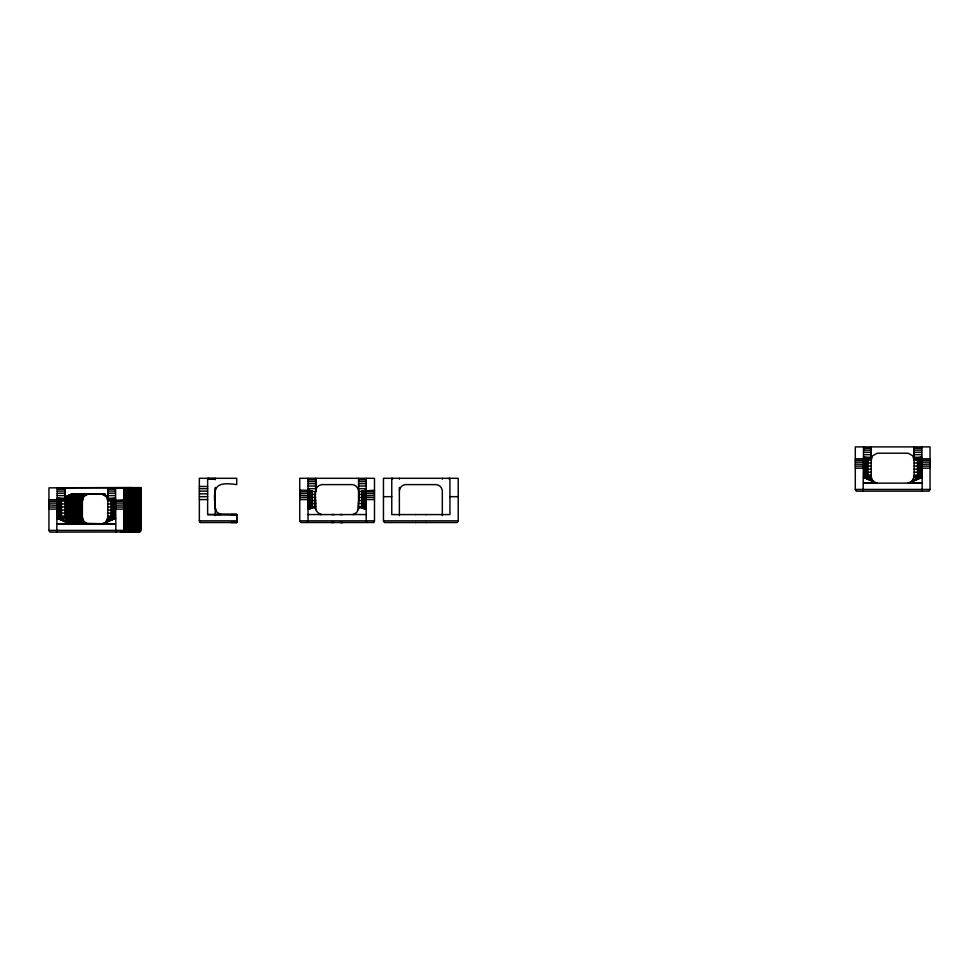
<?xml version="1.0" encoding="UTF-8"?>
<svg xmlns="http://www.w3.org/2000/svg" width="979" height="979" viewBox="0 0 979 979"><rect width="100%" height="100%" fill="white"/><g stroke="black" fill="none" stroke-linecap="round" stroke-linejoin="round"><path stroke-width="1.47" d="M104.986 494.101L70.806 494.162L66.303 496.732L64.859 501.015L64.859 487.848L64.859 501.015L61.812 501.015M72.642 494.138L67.82 496.059L65.777 501.003L65.801 496.451M71.785 494.309L68.151 496.708L66.694 500.991L66.719 496.439M73.572 494.126L69.068 496.696L67.624 500.979L67.649 496.426M74.49 494.114L69.986 496.683L68.542 500.967L68.567 496.414M75.407 494.101L70.916 496.671L69.46 500.954L69.485 496.402M76.338 494.089L71.834 496.659L70.39 500.942L70.415 496.39M78.173 494.065L73.352 495.986L71.308 500.93L71.332 496.377M77.317 494.236L73.682 496.634L72.226 500.918L72.25 496.365M104.973 494.003L78.234 494.224L74.6 496.622L73.156 500.905L73.18 496.341M80.021 494.04L75.518 496.61L74.074 500.893L74.098 496.329M75.016 496.316L74.991 500.881L76.448 496.598L80.939 494.028M75.946 496.304L75.921 500.869L77.953 495.925L82.787 494.003M76.864 496.292L76.839 500.844L78.283 496.573L81.918 494.175M77.782 496.28L77.757 500.832L79.213 496.561L83.704 493.991M78.712 496.267L78.687 500.82L80.131 496.537L84.635 493.979M79.629 496.255L79.605 500.807L81.049 496.524L85.552 493.967M80.547 496.243L80.523 500.795L82.566 495.851L87.4 493.942M81.477 496.231L81.453 500.783L82.897 496.5L86.531 494.101M82.395 496.218L82.371 500.771L83.815 496.488L88.318 493.918M215.258 488.668L215.49 489.781M231.068 522.529L236.734 522.541L236.734 520.84L199.349 520.84L199.349 478.303L236.734 478.303L236.734 484.617C215.184 481.484 212.908 486.71 215.282 507.844L216.628 511.907L220.165 514.33L236.734 514.575L236.734 522.541L200.303 522.541L199.349 520.84L200.316 522.505M308.03 514.575L321.406 514.513C307.798 509.851 319.24 488.411 315.642 478.303L315.642 488.668L308.03 488.668M358.595 478.303L358.534 508.725L356.65 512.568L352.832 514.513L366.207 514.575M917.188 460.069L914.141 460.069L912.697 455.786L908.194 453.216L877.147 453.216L872.644 455.786L871.2 460.069L871.2 446.901L871.2 460.069L866.623 460.069M65.777 501.003L65.972 496.267M66.694 500.991L66.89 496.255M67.624 500.979L67.808 496.243M68.542 500.967L68.738 496.231M69.46 500.954L69.656 496.218M70.39 500.942L70.574 496.206M71.308 500.93L71.504 496.194M72.226 500.918L72.422 496.182M73.156 500.905L73.339 496.169M74.074 500.893L74.269 496.157M74.991 500.881L75.187 496.145M75.921 500.869L76.105 496.133M76.839 500.844L77.035 496.108M77.757 500.832L77.953 496.096M78.687 500.82L78.871 496.084M79.605 500.807L79.801 496.072M80.523 500.795L80.523 497.993M81.453 500.783L81.453 497.981M82.371 500.771L82.566 496.035M101.853 494.162L106.356 496.732L107.8 501.015L107.8 487.848L107.8 501.015L112.377 501.015M358.363 509.569C357.213 502.178 363.307 487.126 352.648 484.617L321.589 484.617C311.346 486.783 317.074 500.942 315.679 507.844L315.874 509.569M914.141 457.266L921.765 457.266L914.117 458.392L914.141 446.901L914.141 460.069L914.141 446.901M115.424 498.213L107.776 499.327L107.8 498.213L115.424 498.213L107.8 499.951M107.714 518.283L115.424 518.283L104.239 523.239L115.424 524.132L101.718 524.071L105.671 522.174L107.8 517.401L112.377 517.401M877.282 483.124L874.761 482.292L863.576 483.185L908.059 483.124L912.012 481.227L914.141 476.455L920.236 476.455M56.794 532.099L57.235 487.848M863.135 491.152L863.576 446.901M399.371 490.406L400.325 487.909A6.829 6.829 0 0 1 405.318 484.617L436.377 484.617A6.829 6.829 0 0 1 441.37 487.909L442.312 490.406L442.324 515.639M122.754 532.099L123.709 530.385L123.709 487.848M123.672 532.087L124.627 530.373L124.627 487.836M124.602 532.074L125.557 530.361L125.557 487.823M125.52 532.062L126.475 530.349L126.475 487.811M126.438 532.05L127.392 530.337L127.392 487.799M127.368 532.025L128.322 530.324L128.322 487.787M128.286 532.013L129.24 530.312L129.375 487.652M130.134 531.989L131.088 530.288L131.223 487.628M131.051 531.976L132.006 530.275L132.006 487.738M131.969 531.964L132.924 530.263L132.924 487.726M132.899 531.952L133.854 530.251L133.854 487.713M133.817 531.94L134.772 530.239L134.772 487.701M134.735 531.927L135.689 530.226L135.689 487.689M135.665 531.915L136.619 530.202L136.619 487.677M136.583 531.903L137.537 530.19L137.537 487.664M137.501 531.891L138.455 530.177L138.455 487.652M138.431 531.878L139.385 530.165L139.385 487.64M139.348 531.866L140.303 530.153L140.303 487.628M458.221 520.84L457.266 522.541L384.417 522.541L383.462 520.84L383.462 478.303L458.221 478.303L458.221 520.84L383.462 520.84M930.05 489.439L929.095 491.152L856.246 491.152L855.291 489.439L855.291 446.901L930.05 446.901L930.05 489.439L855.291 489.439M307.063 522.505L308.03 520.84L308.03 478.303M373.525 522.505L374.492 520.84L374.492 478.303L299.733 478.303L299.733 520.84L300.7 522.505L373.721 522.505M106.601 522.162L107.2 521.501M64.883 499.327L64.859 498.213L57.235 498.213L65.116 499.082M66.034 499.07L65.777 498.201M66.951 499.057L66.694 498.189M67.881 499.045L67.624 498.176M68.799 499.033L68.542 498.164M69.717 499.021L69.46 498.152M70.647 499.009L70.39 498.14M71.565 498.996L71.308 498.127M72.483 498.984L72.226 498.115M73.413 498.972L73.156 498.103M74.331 498.96L74.074 498.091M75.248 498.947L74.991 498.066M76.178 498.935L75.921 498.054M77.096 498.923L76.839 498.042M78.014 498.911L77.757 498.03M78.944 498.898L78.687 498.017M79.862 498.886L79.605 498.005M82.628 498.849L82.371 497.968M871.224 458.392L871.2 457.266L863.576 457.266L871.445 458.148M105.169 523.227L105.916 522.737M917.592 476.553L921.765 477.471L910.58 482.292L921.765 483.185L908.059 483.124M104.998 522.749L115.424 518.283L106.784 520.779M911.339 481.803L921.765 477.336L914.056 477.336M105.671 522.174L115.424 518.283L106.27 521.513M912.012 481.227L921.765 477.336L913.126 479.832M912.612 480.567L921.765 477.336M104.361 523.606L102.636 524.059M914.141 459.004L921.765 457.266M115.424 499.608L111.251 500.538L111.251 517.695L115.424 518.65M57.235 518.65L61.408 517.72L61.408 500.538L57.235 499.608M57.235 518.625L61.408 517.695M366.207 490.063L362.034 490.993L362.034 508.15L366.207 509.104L362.034 508.15M312.203 508.174L308.03 509.104L312.203 508.15L312.203 490.993L308.03 490.063M921.765 458.661L917.592 459.604L917.592 476.749L921.765 477.703L917.592 476.749M867.749 476.749L863.576 477.679L867.749 476.773L867.749 459.604L863.576 458.661M57.235 518.417L61.408 517.499M308.03 508.86L312.203 507.954M865.106 476.455L871.2 476.455L872.216 479.832L874.761 482.292L863.576 477.336L867.749 476.553M111.251 500.734L123.709 499.755M362.034 491.189L374.492 490.21M917.592 459.787L921.765 458.882M57.235 517.989L61.408 517.12M308.03 508.444L312.203 507.575M863.576 477.054L867.749 476.173M111.251 501.113L115.424 500.245M362.034 491.568L366.207 490.687M917.592 460.167L921.765 459.298M111.251 501.664L115.424 500.856M57.235 517.377L61.408 516.557M104.435 523.875L70.941 524.071L57.235 518.283L65.874 520.779L68.42 523.239L57.235 524.132L82.921 523.912L76.203 521.22M362.034 492.119L366.207 491.311M308.03 507.832L312.203 507.012M917.592 460.73L921.765 459.91M863.576 476.43L867.749 475.623M57.235 516.569L61.408 515.835M308.03 507.024L312.203 506.29M863.576 475.623L867.749 474.888M111.251 502.398L115.424 501.664M362.034 492.841L366.207 492.119M917.592 461.452L921.765 460.717M111.251 503.267L115.424 502.631M57.235 515.603L61.408 514.966M362.034 493.722L366.207 493.086M308.03 506.057L312.203 505.409M917.592 462.321L921.765 461.684M863.576 474.656L867.749 474.02M57.235 514.489L61.408 513.963M308.03 504.944L312.203 504.405M863.576 473.542L867.749 473.016M111.251 504.271L115.424 503.744M362.034 494.725L366.207 494.199M917.592 463.324L921.765 462.798M111.251 505.384L123.709 505.029M57.235 513.253L61.408 512.849M362.034 495.839L374.492 495.472M308.03 503.708L312.203 503.292M917.592 464.438L930.05 464.083M863.576 472.306L867.749 471.902M74.845 523.337L79.287 523.777M75.762 523.324L80.4 523.067L77.855 520.62L76.839 517.23M78.528 523.275L84.084 523.019L86.617 523.851M82.212 523.227L104.582 523.826M57.235 511.931L61.408 511.65M308.03 502.374L312.203 502.105M863.576 470.985L867.749 470.703M111.251 506.584L115.424 506.302M362.034 497.038L366.207 496.757M917.592 465.637L921.765 465.368M875.556 482.671L863.576 483.185L876.413 482.953M69.215 523.618L57.235 524.132L77.39 523.985M917.592 466.885L921.765 466.75M863.576 469.59L867.749 469.455M362.034 498.287L366.207 498.152M308.03 500.991L312.203 500.844M111.251 507.832L115.424 507.697M57.235 510.536L61.408 510.402M74.588 523.851L87.584 523.655M215.074 514.538L221.021 514.513M215.258 507.844L215.478 509.569M315.679 507.844L309.548 507.844M80.804 523.912L88.453 523.826M207.634 478.303L207.634 514.575L236.734 514.526L236.734 522.541M331.648 514.575L334.28 514.587M342.589 514.587L339.946 514.575M415.377 514.575L415.94 514.575M426.318 514.575L425.755 514.575M415.377 522.529L415.94 522.541M426.318 522.541L425.755 522.529M863.576 448.358L871.2 448.358M914.141 448.358L921.765 448.358M863.576 450.156L871.2 450.156M914.141 450.156L921.765 450.156M863.576 452.274L871.2 452.274M914.141 452.274L921.765 452.274M863.576 454.648L871.2 454.648M914.141 454.648L921.765 454.648M855.291 458.808L863.576 458.808M921.765 458.808L930.05 458.808M871.2 459.004L863.576 457.266M855.291 460.387L863.576 460.387M921.765 460.387L930.05 460.387M855.291 462.161L863.576 462.161M921.765 462.161L930.05 462.161M866.623 463.018L871.2 463.018M914.141 463.018L917.188 463.018M855.291 464.083L867.749 464.438M855.291 466.102L863.576 466.102M866.623 466.041L871.2 466.041M914.141 466.041L917.188 466.041M921.765 466.102L930.05 466.102M917.592 468.17L930.05 468.17M855.291 468.17L867.749 468.17M866.623 469.112L871.2 469.112M914.141 469.112L917.188 469.112M866.623 472.172L871.2 472.172M914.141 472.172L917.188 472.172M866.623 475.145L871.2 475.145M914.141 475.145L917.188 475.145M874.002 481.803L863.576 477.336L871.286 477.336M208.441 478.523L215.258 478.523M215.258 479.159L208.441 479.159L208.441 478.303M308.03 479.759L315.642 479.759M358.595 479.759L366.207 479.759M308.03 481.558L315.642 481.558M358.595 481.558L366.207 481.558M308.03 483.663L315.642 483.663M358.595 483.663L366.207 483.663M308.03 486.049L315.642 486.049M358.595 486.049L366.207 486.049M199.349 486.453L207.634 486.453M57.247 487.738L141.221 487.615L141.221 530.141L140.266 531.854L121.139 531.976M199.349 488.668L207.634 488.668M358.595 488.668L366.207 488.668M57.235 489.304L64.859 489.304M107.8 489.304L115.424 489.304M299.733 490.21L308.03 490.21L312.203 491.189M57.235 491.103L64.859 491.103M107.8 491.103L115.424 491.103M199.349 491.152L207.634 491.152M311.077 491.47L315.642 491.47M358.595 491.47L363.16 491.47M299.733 491.788L308.03 491.788M366.207 491.788L374.492 491.788M57.235 493.208L64.859 493.208M107.8 493.208L115.424 493.208M299.733 493.551L308.03 493.551M366.207 493.551L374.492 493.551M199.349 493.844L207.634 493.844M311.077 494.407L315.642 494.407M358.595 494.407L363.16 494.407M299.733 495.472L312.203 495.839M57.235 495.594L64.859 495.594M107.8 495.594L115.424 495.594M199.349 496.671L207.634 496.671M383.462 496.671L391.759 496.671M449.936 496.671L458.221 496.671M299.733 497.491L308.03 497.491M311.077 497.442L315.642 497.442M358.595 497.442L363.16 497.442M366.207 497.491L374.492 497.491M312.203 499.571L299.733 499.571M48.95 499.755L57.235 499.755L61.408 500.734M199.349 499.571L207.634 499.571M362.034 499.571L374.492 499.571M64.859 499.951L57.235 498.213M311.077 500.514L315.642 500.514M358.595 500.514L363.16 500.514M48.95 501.334L57.235 501.334M115.424 501.334L123.709 501.334M48.95 503.108L57.235 503.108M115.424 503.108L123.709 503.108M311.077 503.561L315.642 503.561M358.595 503.561L363.16 503.561M61.812 503.952L64.859 503.952M107.8 503.952L112.377 503.952M48.95 505.029L61.408 505.384M311.077 506.547L315.642 506.547M358.595 506.547L363.16 506.547M48.95 507.049L57.235 507.049M61.812 506.987L64.859 506.987M107.8 506.987L112.377 506.987M115.424 507.049L123.709 507.049M358.595 507.844L364.69 507.844M61.408 509.117L48.95 509.117M123.709 509.117L111.251 509.117M61.812 510.059L64.859 510.059M107.8 510.059L112.377 510.059M61.812 513.106L64.859 513.106M107.8 513.106L112.377 513.106M207.634 514.575L236.734 514.575L231.081 514.513M319.962 514.575L354.276 514.575M61.812 516.092L64.859 516.092M107.8 516.092L112.377 516.092M61.812 517.401L64.859 517.401L65.874 520.779M58.52 518.283L64.944 518.283M299.733 520.84L374.492 520.84M332.211 522.48L331.453 522.492L334.28 522.505M104.912 523.912L73.706 524.034L68.383 521.954M128.322 530.288L134.772 530.239M132.141 487.615L48.95 487.848L48.95 530.385L123.709 530.385M339.946 522.48L342.785 522.492L341.12 522.492M908.928 482.953L921.765 483.185L909.785 482.671M102.587 523.9L115.424 524.132L103.444 523.618M863.576 466.75L867.749 466.885M308.03 498.152L312.203 498.287M57.235 507.697L61.408 507.832M917.592 469.455L921.765 469.59M362.034 500.844L366.207 500.991M111.251 510.402L115.424 510.536M863.576 465.368L867.749 465.637M917.592 470.703L921.765 470.985M308.03 496.757L312.203 497.038M362.034 502.105L366.207 502.374M57.235 506.302L61.408 506.584M111.251 511.65L115.424 511.931M917.592 471.902L921.765 472.306M362.034 503.292L366.207 503.708M111.251 512.849L115.424 513.253M863.576 462.798L867.749 463.324M308.03 494.199L312.203 494.725M57.235 503.744L61.408 504.271M917.592 473.016L921.765 473.542M362.034 504.405L366.207 504.944M111.251 513.963L115.424 514.489M863.576 461.684L867.749 462.321M917.592 474.02L921.765 474.656M308.03 493.086L312.203 493.722M362.034 505.409L366.207 506.057M57.235 502.631L61.408 503.267M111.251 514.966L115.424 515.603M863.576 460.717L867.749 461.452M308.03 492.119L312.203 492.841M57.235 501.664L61.408 502.398M917.592 474.888L921.765 475.623M362.034 506.29L366.207 507.024M111.251 515.835L115.424 516.569M863.576 459.91L867.749 460.73M308.03 491.311L312.203 492.119M57.235 500.856L61.408 501.664M87.535 523.838L82.212 521.77M85.687 523.863L80.376 521.795M84.769 523.887L79.446 521.807M83.851 523.9L78.528 521.819M82.003 523.924L75.285 521.232M81.086 523.936L74.367 521.244M80.156 523.949L72.519 521.269M78.32 523.973L71.602 521.281M76.472 523.998L69.754 521.305M75.554 524.01L68.836 521.317M74.624 524.022L69.313 521.942M72.789 524.046L67.465 521.966M71.859 524.059L66.548 521.978M917.592 475.623L921.765 476.43M362.034 507.012L366.207 507.832M111.251 516.557L115.424 517.377M103.701 494.138L104.569 494.309M102.783 494.15L104.484 494.603M863.576 459.298L867.749 460.167M917.592 476.173L921.765 477.054M308.03 490.687L312.203 491.568M362.034 507.575L366.207 508.444M57.235 500.245L61.408 501.113M111.251 517.12L115.424 517.989M863.576 458.882L867.749 459.787M362.034 507.954L366.207 508.86M111.251 517.499L115.424 518.417M111.251 517.695L115.424 518.625M873.329 481.227L863.576 477.336L872.216 479.832M71.296 519.837L74.171 520.669L76.717 523.116M70.366 519.849L73.241 520.681L75.787 523.129M69.448 519.861L72.324 520.693L76.521 523.814M68.53 519.873L71.406 520.706L73.951 523.153M67.6 519.886L70.476 520.718L73.021 523.165M66.682 519.898L69.558 520.73L72.103 523.178M863.576 477.336L872.73 480.567M81.281 520.351L85.932 522.994L83.142 521.758M80.364 520.363L85.014 523.006M79.446 520.375L84.084 523.019L81.294 521.783M78.516 520.387L83.166 523.031M77.598 520.4L82.248 523.043M76.68 520.412L81.318 523.055M75.75 520.424L78.369 521.342M74.832 520.436L79.483 523.08M68.383 520.522L70.99 521.452M67.453 520.534L70.072 521.464M66.535 520.547L71.186 523.19M65.617 520.559L70.255 523.214M64.687 520.571L69.338 523.227M67.661 522.749L57.235 518.283L66.388 521.513M81.722 520.816L84.5 521.929M80.792 520.828L83.582 521.942M79.874 520.852L82.652 521.954M78.956 520.865L81.734 521.966M78.026 520.877L80.816 521.978M77.108 520.889L79.886 521.991M76.191 520.901L78.969 522.003M75.261 520.914L78.051 522.015M74.343 520.926L78.553 523.092M73.425 520.938L77.635 523.104L73.437 521.256M72.495 520.95L75.285 522.052M71.577 520.963L74.355 522.064M70.659 520.975L73.437 522.088M69.729 520.987L72.519 522.101M68.811 520.999L71.589 522.113M67.894 521.012L70.672 522.125M66.964 521.024L69.754 522.137M66.046 521.036L68.824 522.15M57.235 518.283L66.988 522.174M81.269 520.84L85.185 522.505M80.351 520.852L84.255 522.517M79.434 520.865L83.337 522.529M78.504 520.877L82.42 522.541M77.586 520.889L81.49 522.553M76.668 520.901L80.572 522.566M75.738 520.914L79.654 522.59M74.82 520.926L78.724 522.602M75.199 521.489L77.806 522.615M74.282 521.501L76.888 522.627M73.352 521.513L75.958 522.639M72.434 521.526L75.04 522.651M71.516 521.55L74.123 522.664M70.586 521.562L73.192 522.676M69.668 521.574L72.275 522.688M67.441 521.024L71.357 522.7M66.523 521.036L70.427 522.713M66.902 521.611L69.509 522.725M65.985 521.623L68.591 522.737M70.672 521.293L74.869 523.141M105.279 494.995L106.026 495.484M77.121 522.027L74.991 517.255M76.203 522.04L74.074 517.267M106.687 496.059L107.274 496.72M83.9 521.269L82.371 517.157M82.982 521.281L81.453 517.169M82.052 521.293L80.523 517.181M81.135 521.305L79.605 517.193M80.217 521.317L78.687 517.206M79.287 521.33L77.757 517.218M77.451 521.354L75.921 517.242M69.154 521.477L67.624 517.365M68.224 521.489L66.694 517.377M67.306 521.501L65.777 517.389M367.174 522.505L366.207 520.84L366.207 478.303M48.95 530.385L49.905 532.099L129.204 532.001L130.158 530.3L130.158 487.762M74.171 520.669L73.156 517.279M73.241 520.681L72.226 517.291M72.324 520.693L71.308 517.304M71.406 520.706L70.39 517.316M70.476 520.718L69.46 517.34M69.558 520.73L68.542 517.353M107.776 497.454L108.18 498.238M922.206 491.152L921.765 446.901M115.865 532.099L115.546 487.836M914.141 459.335L914.141 477.006M871.2 446.901L871.2 479.673M449.936 478.303L449.936 514.575L391.759 514.575L391.759 478.303M449.141 478.303L449.141 479.159M442.324 478.303L442.324 479.159M399.371 478.303L399.371 479.159M399.371 487.383L399.371 515.639M392.555 478.303L392.555 479.159M215.258 478.303L215.258 479.759M215.258 487.383L215.258 515.639M122.926 487.738L110.566 487.811M107.8 487.848L107.8 520.62M82.371 495.362L82.371 520.045M81.453 497.393L81.453 520.057M80.523 500.073L80.523 520.069M79.605 500.085L79.605 517.744M78.687 500.098L78.687 517.756M77.757 500.11L77.757 517.781M76.839 500.122L76.839 517.793M75.921 495.447L75.921 521.574M74.991 495.46L74.991 521.587M74.074 495.129L74.074 520.485M73.156 487.738L60.796 487.811M73.156 495.141L73.156 520.498M72.226 495.154L72.226 520.51M71.308 495.166L71.308 520.522M70.39 495.178L70.39 520.534M69.46 495.19L69.46 520.547M68.542 495.203L68.542 520.559M67.624 497.577L67.624 520.571M66.694 497.589L66.694 517.928M65.777 500.269L65.777 517.94M64.859 487.848L64.859 498.213M64.859 500.281L64.859 517.952"/></g></svg>
